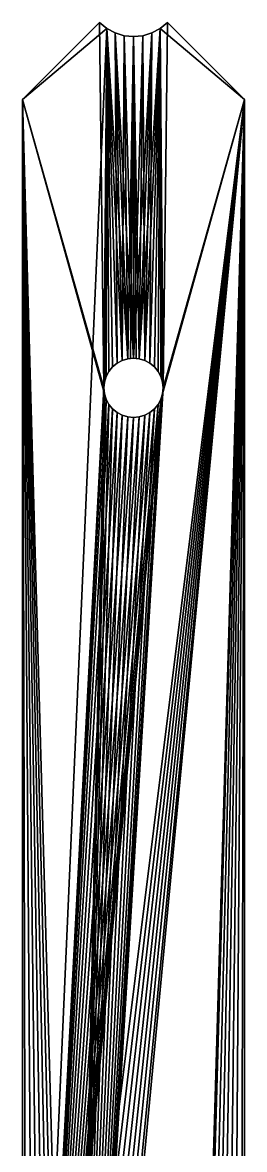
# Model space of a CAD drawing. Extents: x -12 to 12, y -68 to 54.
# Drawn here: x -6 to 6, y -6.7 to 54.2 of the extents above; entities that cross this region are included whole.
import ezdxf

# ---------------------------------------------------------------- set-up
doc = ezdxf.new("R2010")
doc.units = 0

msp = doc.modelspace()

# ---------------------------------------------------------------- linework, layer by layer
for points in [[(-6, 50.007, -3), (-1.838, 54.169, -3), (-1.838, 54.169, -3)], [(-6, 50.007, -3), (-1.838, 54.169, -3), (-1.6, 34.44, -3)], [(-1.444, 53.845, 3), (-1.838, 54.169, 3), (-6, 50.007, 3)], [(-6, 50.007, -3), (-6, 50.007, 3), (-1.838, 54.169, 3)], [(-6, 50.007, -3), (-1.838, 54.169, 3), (-1.838, 54.169, -3)], [(-1.838, 54.169, -3), (-1.444, 53.845, -3), (-1.6, 34.44, -3)], [(-1.444, 53.845, 3), (-1.838, 54.169, 3), (-1.838, 54.169, 3)], [(-1.838, 54.169, 3), (-1.444, 53.845, 3), (-1.444, 53.845, -3)], [(-1.838, 54.169, 3), (-1.444, 53.845, -3), (-1.838, 54.169, -3)], [(-1.838, 54.169, 3), (-1.838, 54.169, -3), (-1.838, 54.169, -3)], [(-1.838, 54.169, 3), (-1.838, 54.169, -3), (-1.838, 54.169, 3)], [(1.444, 53.845, -3), (1.838, 54.169, -3), (6, 50.007, -3)], [(1.838, 54.169, 3), (1.838, 54.169, 3), (1.444, 53.845, 3)], [(1.838, 54.169, 3), (1.444, 53.845, 3), (1.6, 34.44, 3)], [(1.444, 53.845, 3), (1.838, 54.169, 3), (1.838, 54.169, -3)], [(1.444, 53.845, 3), (1.838, 54.169, -3), (1.444, 53.845, -3)], [(6, 50.007, 3), (1.838, 54.169, 3), (1.6, 34.44, 3)], [(1.838, 54.169, -3), (1.838, 54.169, -3), (6, 50.007, -3)], [(1.838, 54.169, -3), (1.838, 54.169, 3), (1.838, 54.169, 3)], [(1.838, 54.169, -3), (1.838, 54.169, 3), (1.838, 54.169, -3)], [(6, 50.007, -3), (1.838, 54.169, -3), (1.838, 54.169, 3)], [(6, 50.007, -3), (1.838, 54.169, 3), (6, 50.007, 3)], [(-6, 50.007, 3), (-5.781, -44.582, 3), (-1.444, 53.845, 3)], [(-5.781, -44.582, 3), (-1.6, 34.44, 3), (-1.444, 53.845, 3)], [(-1.444, 53.845, -3), (-1.569, 34.752, -3), (-1.6, 34.44, -3)], [(-1.6, 34.44, 3), (-1.569, 34.752, 3), (-1.444, 53.845, 3)], [(-1.444, 53.845, -3), (-1.478, 35.053, -3), (-1.569, 34.752, -3)], [(-1.569, 34.752, 3), (-1.478, 35.053, 3), (-1.444, 53.845, 3)], [(-1.444, 53.845, -3), (-1.33, 35.329, -3), (-1.478, 35.053, -3)], [(-1.478, 35.053, 3), (-1.33, 35.329, 3), (-1.444, 53.845, 3)], [(-1.444, 53.845, -3), (-0.995, 53.605, -3), (-0.312, 36.009, -3)], [(-1.444, 53.845, -3), (-0.312, 36.009, -3), (-0.612, 35.918, -3)], [(-1.444, 53.845, -3), (-0.612, 35.918, -3), (-0.889, 35.771, -3)], [(-1.444, 53.845, -3), (-0.889, 35.771, -3), (-1.131, 35.572, -3)], [(-1.444, 53.845, -3), (-1.131, 35.572, -3), (-1.33, 35.329, -3)], [(-0.889, 35.771, 3), (-0.995, 53.605, 3), (-1.444, 53.845, 3)], [(-1.131, 35.572, 3), (-0.889, 35.771, 3), (-1.444, 53.845, 3)], [(-1.33, 35.329, 3), (-1.131, 35.572, 3), (-1.444, 53.845, 3)], [(-1.444, 53.845, 3), (-0.995, 53.605, 3), (-0.995, 53.605, -3)], [(-1.444, 53.845, 3), (-0.995, 53.605, -3), (-1.444, 53.845, -3)], [(-0.995, 53.605, -3), (-0.507, 53.457, -3), (0, 36.04, -3)], [(-0.995, 53.605, -3), (0, 36.04, -3), (-0.312, 36.009, -3)], [(-0.612, 35.918, 3), (-0.507, 53.457, 3), (-0.995, 53.605, 3)], [(-0.889, 35.771, 3), (-0.612, 35.918, 3), (-0.995, 53.605, 3)], [(-0.995, 53.605, 3), (-0.507, 53.457, 3), (-0.507, 53.457, -3)], [(-0.995, 53.605, 3), (-0.507, 53.457, -3), (-0.995, 53.605, -3)], [(0.995, 53.605, 3), (0.507, 53.457, 3), (0, 36.04, 3)], [(0.995, 53.605, 3), (0, 36.04, 3), (0.312, 36.009, 3)], [(1.444, 53.845, 3), (0.995, 53.605, 3), (0.312, 36.009, 3)], [(1.444, 53.845, 3), (0.312, 36.009, 3), (0.612, 35.918, 3)], [(0.612, 35.918, -3), (0.507, 53.457, -3), (0.995, 53.605, -3)], [(0.507, 53.457, 3), (0.995, 53.605, 3), (0.995, 53.605, -3)], [(0.507, 53.457, 3), (0.995, 53.605, -3), (0.507, 53.457, -3)], [(1.444, 53.845, 3), (0.612, 35.918, 3), (0.889, 35.771, 3)], [(0.889, 35.771, -3), (0.612, 35.918, -3), (0.995, 53.605, -3)], [(0.889, 35.771, -3), (0.995, 53.605, -3), (1.444, 53.845, -3)], [(1.131, 35.572, -3), (0.889, 35.771, -3), (1.444, 53.845, -3)], [(1.444, 53.845, 3), (0.889, 35.771, 3), (1.131, 35.572, 3)], [(0.995, 53.605, 3), (1.444, 53.845, 3), (1.444, 53.845, -3)], [(0.995, 53.605, 3), (1.444, 53.845, -3), (0.995, 53.605, -3)], [(1.33, 35.329, -3), (1.131, 35.572, -3), (1.444, 53.845, -3)], [(1.444, 53.845, 3), (1.131, 35.572, 3), (1.33, 35.329, 3)], [(1.478, 35.053, -3), (1.33, 35.329, -3), (1.444, 53.845, -3)], [(1.444, 53.845, 3), (1.33, 35.329, 3), (1.478, 35.053, 3)], [(1.569, 34.752, -3), (1.478, 35.053, -3), (1.444, 53.845, -3)], [(1.6, 34.44, -3), (1.569, 34.752, -3), (1.444, 53.845, -3)], [(6, 50.007, -3), (1.6, 34.44, -3), (1.444, 53.845, -3)], [(1.444, 53.845, 3), (1.478, 35.053, 3), (1.569, 34.752, 3)], [(1.444, 53.845, 3), (1.569, 34.752, 3), (1.6, 34.44, 3)], [(-0.612, 35.918, 3), (-0.312, 36.009, 3), (-0.507, 53.457, 3)], [(0, 36.04, -3), (-0.507, 53.457, -3), (0, 53.407, -3)], [(-0.312, 36.009, 3), (0, 53.407, 3), (-0.507, 53.457, 3)], [(-0.507, 53.457, 3), (0, 53.407, 3), (0, 53.407, -3)], [(-0.507, 53.457, 3), (0, 53.407, -3), (-0.507, 53.457, -3)], [(-0.312, 36.009, 3), (-0.165, 36.024, 3), (0, 53.407, 3)], [(0, 36.04, 3), (0, 53.407, 3), (-0.165, 36.024, 3)], [(0.312, 36.009, -3), (0, 53.407, -3), (0.507, 53.457, -3)], [(0, 36.04, 3), (0.507, 53.457, 3), (0, 53.407, 3)], [(0, 53.407, 3), (0.507, 53.457, 3), (0.507, 53.457, -3)], [(0, 53.407, 3), (0.507, 53.457, -3), (0, 53.407, -3)], [(0.312, 36.009, -3), (0.138, 36.027, -3), (0, 53.407, -3)], [(0, 36.04, -3), (0, 53.407, -3), (0.138, 36.027, -3)], [(0.612, 35.918, -3), (0.312, 36.009, -3), (0.507, 53.457, -3)], [(-6, -44.549, -3), (-6, -44.549, 3), (-6, 50.007, 3)], [(-6, -44.549, -3), (-6, 50.007, 3), (-6, 50.007, -3)], [(-5.781, -44.582, -3), (-6, -44.549, -3), (-6, 50.007, -3)], [(-5.324, -44.696, -3), (-5.781, -44.582, -3), (-6, 50.007, -3)], [(-4.881, -44.855, -3), (-5.324, -44.696, -3), (-6, 50.007, -3)], [(-4.455, -45.056, -3), (-4.881, -44.855, -3), (-6, 50.007, -3)], [(-4.051, -45.298, -3), (-4.455, -45.056, -3), (-6, 50.007, -3)], [(-3.672, -45.579, -3), (-4.051, -45.298, -3), (-6, 50.007, -3)], [(-3.323, -45.895, -3), (-3.672, -45.579, -3), (-6, 50.007, -3)], [(-6, 50.007, -3), (-1.6, 34.44, -3), (-1.569, 34.128, -3)], [(-3.323, -45.895, -3), (-6, 50.007, -3), (-1.569, 34.128, -3)], [(-6, 50.007, 3), (-6, -44.549, 3), (-5.781, -44.582, 3)], [(-5.781, -44.582, 3), (-5.324, -44.696, 3), (6, 50.007, 3)], [(-5.781, -44.582, 3), (6, 50.007, 3), (1.569, 34.128, 3)], [(-5.324, -44.696, 3), (-4.881, -44.855, 3), (6, 50.007, 3)], [(-4.881, -44.855, 3), (-4.455, -45.056, 3), (6, 50.007, 3)], [(-4.455, -45.056, 3), (-4.051, -45.298, 3), (6, 50.007, 3)], [(-4.051, -45.298, 3), (-3.672, -45.579, 3), (6, 50.007, 3)], [(-3.672, -45.579, 3), (-3.323, -45.895, 3), (6, 50.007, 3)], [(6, 50.007, -3), (3.323, -45.895, -3), (-3.323, -45.895, -3)], [(6, 50.007, -3), (-3.323, -45.895, -3), (1.6, 34.44, -3)], [(-3.323, -45.895, 3), (-3.113, -46.127, 3), (6, 50.007, 3)], [(-3.113, -46.127, 3), (3.177, -46.057, 3), (6, 50.007, 3)], [(6, 50.007, 3), (1.6, 34.44, 3), (1.569, 34.128, 3)], [(3.177, -46.057, 3), (3.323, -45.895, 3), (6, 50.007, 3)], [(6, 50.007, -3), (3.672, -45.579, -3), (3.323, -45.895, -3)], [(3.323, -45.895, 3), (3.672, -45.579, 3), (6, 50.007, 3)], [(6, 50.007, -3), (4.051, -45.298, -3), (3.672, -45.579, -3)], [(3.672, -45.579, 3), (4.051, -45.298, 3), (6, 50.007, 3)], [(6, 50.007, -3), (4.455, -45.056, -3), (4.051, -45.298, -3)], [(4.051, -45.298, 3), (4.455, -45.056, 3), (6, 50.007, 3)], [(6, 50.007, -3), (4.881, -44.855, -3), (4.455, -45.056, -3)], [(4.455, -45.056, 3), (4.881, -44.855, 3), (6, 50.007, 3)], [(6, 50.007, -3), (5.324, -44.696, -3), (4.881, -44.855, -3)], [(4.881, -44.855, 3), (5.324, -44.696, 3), (6, 50.007, 3)], [(6, 50.007, -3), (5.781, -44.582, -3), (5.324, -44.696, -3)], [(5.324, -44.696, 3), (5.781, -44.582, 3), (6, 50.007, 3)], [(6, 50.007, -3), (6, -44.549, -3), (5.781, -44.582, -3)], [(5.781, -44.582, 3), (6, -44.549, 3), (6, 50.007, 3)], [(6, -44.549, 3), (6, -44.549, -3), (6, 50.007, -3)], [(6, -44.549, 3), (6, 50.007, -3), (6, 50.007, 3)], [(-0.889, 35.771, 3), (-0.889, 35.771, -3), (-0.612, 35.918, -3)], [(-0.889, 35.771, 3), (-0.612, 35.918, -3), (-0.612, 35.918, 3)], [(-0.612, 35.918, 3), (-0.612, 35.918, -3), (-0.312, 36.009, -3)], [(-0.612, 35.918, 3), (-0.312, 36.009, -3), (-0.312, 36.009, 3)], [(-0.312, 36.009, -3), (0, 36.04, -3), (0, 36.04, 3)], [(-0.312, 36.009, -3), (0, 36.04, 3), (-0.165, 36.024, 3)], [(-0.165, 36.024, 3), (-0.312, 36.009, 3), (-0.312, 36.009, -3)], [(0.312, 36.009, 3), (0, 36.04, 3), (0, 36.04, -3)], [(0, 36.04, -3), (0.138, 36.027, -3), (0.312, 36.009, 3)], [(0.138, 36.027, -3), (0.312, 36.009, -3), (0.312, 36.009, 3)], [(0.312, 36.009, 3), (0.312, 36.009, -3), (0.612, 35.918, -3)], [(0.312, 36.009, 3), (0.612, 35.918, -3), (0.612, 35.918, 3)], [(0.889, 35.771, -3), (0.889, 35.771, 3), (0.612, 35.918, 3)], [(0.889, 35.771, -3), (0.612, 35.918, 3), (0.612, 35.918, -3)], [(-1.33, 35.329, -3), (-1.33, 35.329, 3), (-1.478, 35.053, 3)], [(-1.33, 35.329, -3), (-1.478, 35.053, 3), (-1.478, 35.053, -3)], [(-1.33, 35.329, 3), (-1.33, 35.329, -3), (-1.131, 35.572, -3)], [(-1.33, 35.329, 3), (-1.131, 35.572, -3), (-1.131, 35.572, 3)], [(-1.131, 35.572, 3), (-1.131, 35.572, -3), (-0.889, 35.771, -3)], [(-1.131, 35.572, 3), (-0.889, 35.771, -3), (-0.889, 35.771, 3)], [(0.889, 35.771, 3), (0.889, 35.771, -3), (1.131, 35.572, -3)], [(0.889, 35.771, 3), (1.131, 35.572, -3), (1.131, 35.572, 3)], [(1.131, 35.572, 3), (1.131, 35.572, -3), (1.33, 35.329, -3)], [(1.131, 35.572, 3), (1.33, 35.329, -3), (1.33, 35.329, 3)], [(1.33, 35.329, 3), (1.33, 35.329, -3), (1.478, 35.053, -3)], [(1.33, 35.329, 3), (1.478, 35.053, -3), (1.478, 35.053, 3)], [(-1.569, 34.752, -3), (-1.569, 34.752, 3), (-1.6, 34.44, 3)], [(-1.569, 34.752, -3), (-1.6, 34.44, 3), (-1.6, 34.44, -3)], [(-1.569, 34.752, 3), (-1.569, 34.752, -3), (-1.478, 35.053, -3)], [(-1.569, 34.752, 3), (-1.478, 35.053, -3), (-1.478, 35.053, 3)], [(1.569, 34.752, 3), (1.478, 35.053, 3), (1.478, 35.053, -3)], [(1.569, 34.752, 3), (1.478, 35.053, -3), (1.569, 34.752, -3)], [(1.6, 34.44, 3), (1.569, 34.752, 3), (1.569, 34.752, -3)], [(1.6, 34.44, 3), (1.569, 34.752, -3), (1.6, 34.44, -3)], [(-5.781, -44.582, 3), (-1.569, 34.128, 3), (-1.6, 34.44, 3)], [(-5.781, -44.582, 3), (1.569, 34.128, 3), (1.478, 33.828, 3)], [(-5.781, -44.582, 3), (-1.478, 33.828, 3), (-1.569, 34.128, 3)], [(-3.323, -45.895, -3), (1.569, 34.128, -3), (1.6, 34.44, -3)], [(-3.323, -45.895, -3), (-1.569, 34.128, -3), (-1.478, 33.828, -3)], [(-3.323, -45.895, -3), (1.478, 33.828, -3), (1.569, 34.128, -3)], [(-1.6, 34.44, -3), (-1.6, 34.44, 3), (-1.569, 34.128, 3)], [(-1.6, 34.44, -3), (-1.569, 34.128, 3), (-1.569, 34.128, -3)], [(-1.569, 34.128, -3), (-1.569, 34.128, 3), (-1.478, 33.828, 3)], [(-1.569, 34.128, -3), (-1.478, 33.828, 3), (-1.478, 33.828, -3)], [(1.478, 33.828, 3), (1.569, 34.128, 3), (1.569, 34.128, -3)], [(1.478, 33.828, 3), (1.569, 34.128, -3), (1.478, 33.828, -3)], [(1.569, 34.128, 3), (1.6, 34.44, 3), (1.6, 34.44, -3)], [(1.569, 34.128, 3), (1.6, 34.44, -3), (1.569, 34.128, -3)], [(-5.781, -44.582, 3), (1.478, 33.828, 3), (1.33, 33.551, 3)], [(-5.781, -44.582, 3), (-1.33, 33.551, 3), (-1.478, 33.828, 3)], [(-5.781, -44.582, 3), (1.33, 33.551, 3), (1.131, 33.309, 3)], [(-5.781, -44.582, 3), (-1.131, 33.309, 3), (-1.33, 33.551, 3)], [(-3.323, -45.895, -3), (-1.478, 33.828, -3), (-1.33, 33.551, -3)], [(-3.323, -45.895, -3), (1.33, 33.551, -3), (1.478, 33.828, -3)], [(-3.323, -45.895, -3), (-1.33, 33.551, -3), (-1.131, 33.309, -3)], [(-3.323, -45.895, -3), (1.131, 33.309, -3), (1.33, 33.551, -3)], [(-1.33, 33.551, 3), (-1.33, 33.551, -3), (-1.478, 33.828, -3)], [(-1.33, 33.551, 3), (-1.478, 33.828, -3), (-1.478, 33.828, 3)], [(-1.33, 33.551, -3), (-1.33, 33.551, 3), (-1.131, 33.309, 3)], [(-1.33, 33.551, -3), (-1.131, 33.309, 3), (-1.131, 33.309, -3)], [(1.33, 33.551, 3), (1.33, 33.551, -3), (1.131, 33.309, -3)], [(1.33, 33.551, 3), (1.131, 33.309, -3), (1.131, 33.309, 3)], [(1.33, 33.551, 3), (1.478, 33.828, 3), (1.478, 33.828, -3)], [(1.33, 33.551, 3), (1.478, 33.828, -3), (1.33, 33.551, -3)], [(-5.781, -44.582, 3), (1.131, 33.309, 3), (0.889, 33.11, 3)], [(-5.781, -44.582, 3), (-0.889, 33.11, 3), (-1.131, 33.309, 3)], [(-5.781, -44.582, 3), (0.889, 33.11, 3), (0.612, 32.962, 3)], [(-5.781, -44.582, 3), (-0.612, 32.962, 3), (-0.889, 33.11, 3)], [(-5.781, -44.582, 3), (0.612, 32.962, 3), (0.312, 32.871, 3)], [(-5.781, -44.582, 3), (-0.312, 32.871, 3), (-0.612, 32.962, 3)], [(-5.781, -44.582, 3), (0.312, 32.871, 3), (0, 32.84, 3)], [(-5.781, -44.582, 3), (0, 32.84, 3), (-0.312, 32.871, 3)], [(-3.323, -45.895, -3), (-1.131, 33.309, -3), (-0.889, 33.11, -3)], [(-3.323, -45.895, -3), (0.889, 33.11, -3), (1.131, 33.309, -3)], [(-3.323, -45.895, -3), (-0.889, 33.11, -3), (-0.612, 32.962, -3)], [(-3.323, -45.895, -3), (0.612, 32.962, -3), (0.889, 33.11, -3)], [(-3.323, -45.895, -3), (-0.612, 32.962, -3), (-0.312, 32.871, -3)], [(-3.323, -45.895, -3), (0.312, 32.871, -3), (0.612, 32.962, -3)], [(-3.323, -45.895, -3), (-0.312, 32.871, -3), (0, 32.84, -3)], [(-3.323, -45.895, -3), (0, 32.84, -3), (0.312, 32.871, -3)], [(-0.889, 33.11, 3), (-0.889, 33.11, -3), (-1.131, 33.309, -3)], [(-0.889, 33.11, 3), (-1.131, 33.309, -3), (-1.131, 33.309, 3)], [(-0.612, 32.962, 3), (-0.612, 32.962, -3), (-0.889, 33.11, -3)], [(-0.612, 32.962, 3), (-0.889, 33.11, -3), (-0.889, 33.11, 3)], [(-0.612, 32.962, 3), (-0.312, 32.871, 3), (-0.312, 32.871, -3)], [(-0.612, 32.962, 3), (-0.312, 32.871, -3), (-0.612, 32.962, -3)], [(0, 32.84, 3), (0, 32.84, -3), (-0.312, 32.871, -3)], [(0, 32.84, 3), (-0.312, 32.871, -3), (-0.312, 32.871, 3)], [(0, 32.84, 3), (0.312, 32.871, 3), (0.312, 32.871, -3)], [(0, 32.84, 3), (0.312, 32.871, -3), (0, 32.84, -3)], [(0.312, 32.871, 3), (0.612, 32.962, 3), (0.612, 32.962, -3)], [(0.312, 32.871, 3), (0.612, 32.962, -3), (0.312, 32.871, -3)], [(0.612, 32.962, -3), (0.612, 32.962, 3), (0.889, 33.11, 3)], [(0.612, 32.962, -3), (0.889, 33.11, 3), (0.889, 33.11, -3)], [(0.889, 33.11, 3), (1.131, 33.309, 3), (1.131, 33.309, -3)], [(0.889, 33.11, 3), (1.131, 33.309, -3), (0.889, 33.11, -3)]]:
    msp.add_3dface(points)

doc.saveas('drawing.dxf')
